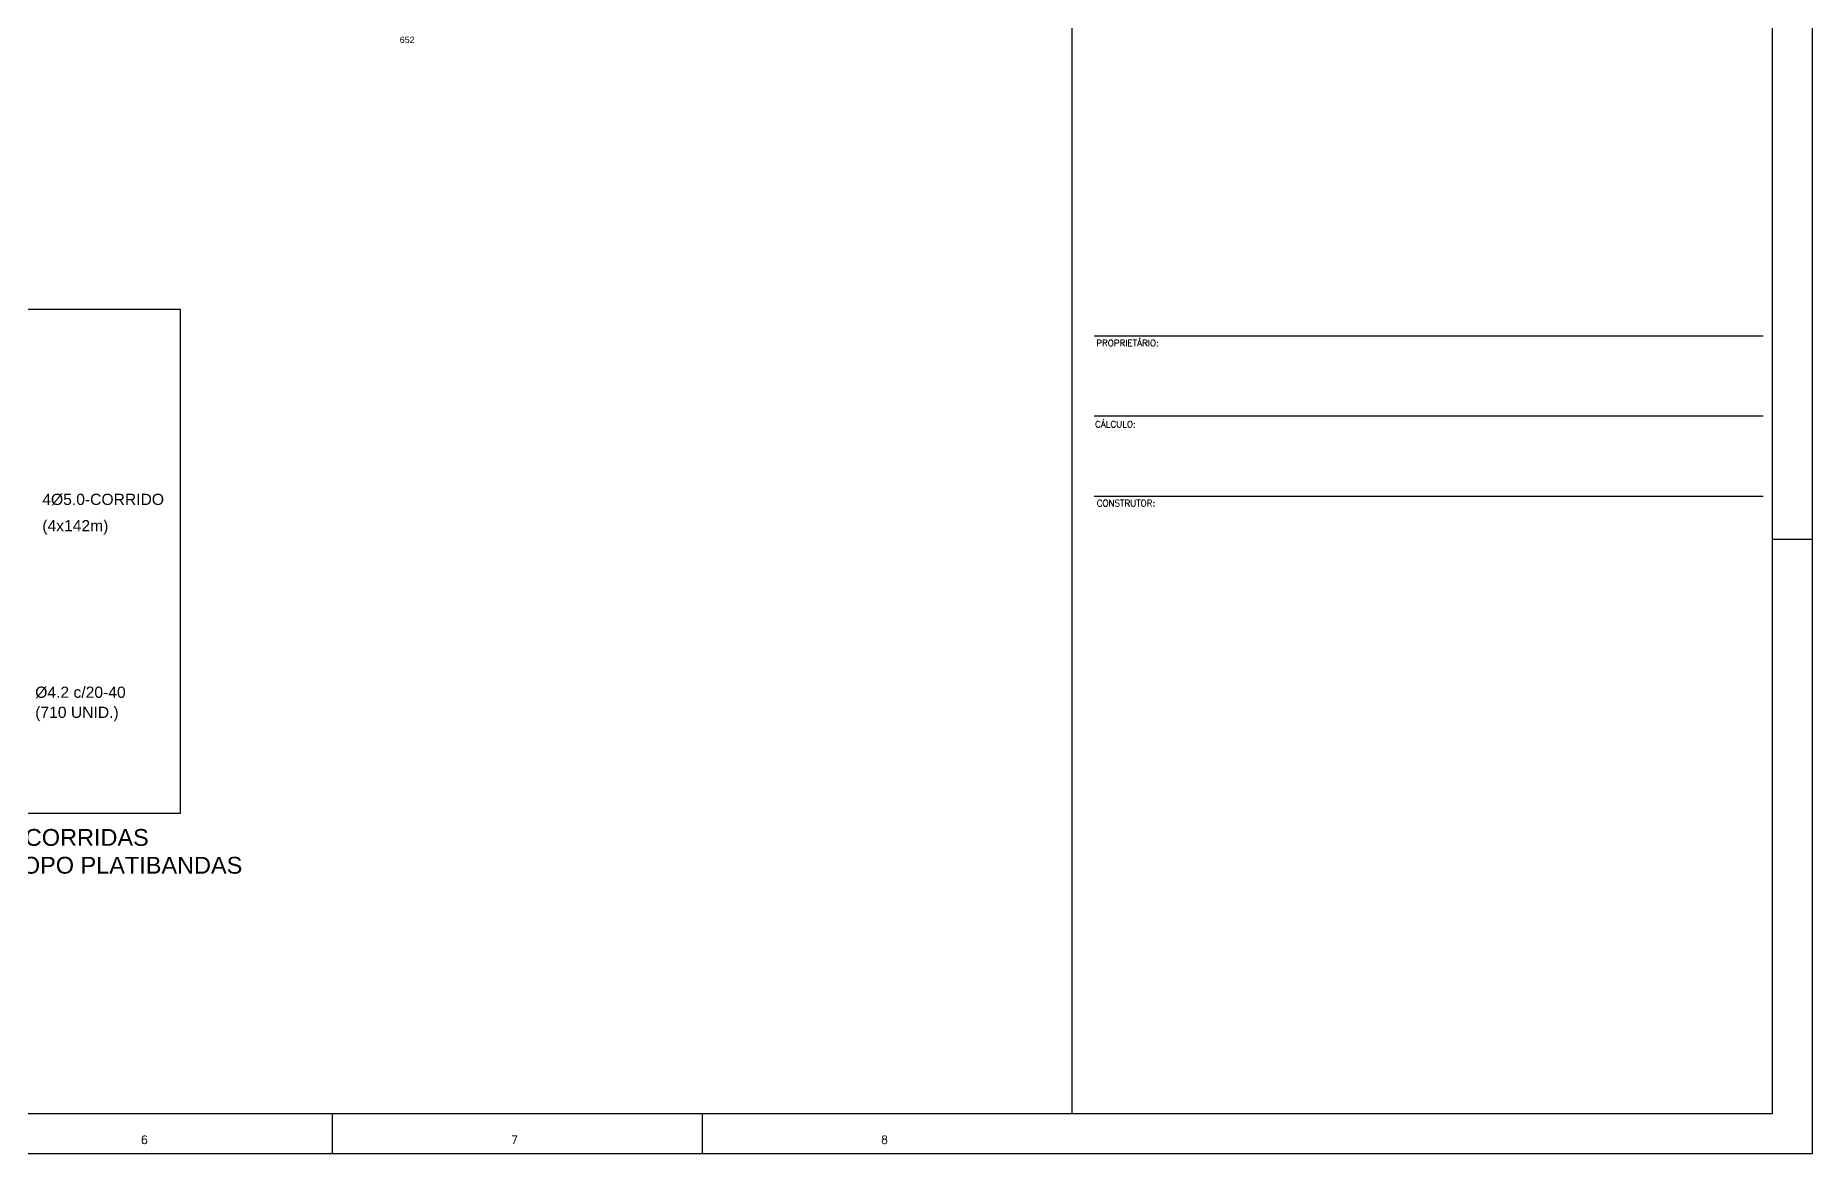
# Model space of a CAD drawing. Header units: millimetres. Extents: x 3659 to 4048, y 1324 to 1399.
# Drawn here: x 3746.09 to 3768.29, y 1324.33 to 1338.3 of the extents above; entities that cross this region are included whole.
import ezdxf
from ezdxf.enums import TextEntityAlignment as Align

# ---------------------------------------------------------------- set-up
doc = ezdxf.new("R2010")
doc.units = ezdxf.units.MM
doc.layers.add('Moldura', color=2, linetype='Continuous')
doc.layers.add('Texto 1', color=2, linetype='Continuous')
doc.styles.add('maloca 1', font='romans.shx')
doc.styles.add('ROMANS', font='arial.ttf')

msp = doc.modelspace()

# ---------------------------------------------------------------- linework, layer by layer
at = {"layer": 'Moldura', "color": 1}
for p, q in [((3759.04388, 1324.83132), (3759.04388, 1353.53132)), ((3759.315363, 1334.544294), (3767.679474, 1334.544294)), ((3759.315363, 1333.544294), (3767.679474, 1333.544294)), ((3759.315363, 1332.544294), (3767.679474, 1332.544294)), ((3767.79388, 1332.00632), (3768.29388, 1332.00632)), ((3749.79388, 1324.83132), (3749.79388, 1324.33132)), ((3754.41888, 1324.83132), (3754.41888, 1324.33132))]:
    msp.add_line(p, q, dxfattribs=at)
msp.add_lwpolyline([(3721.66888, 1324.33132), (3768.29388, 1324.33132), (3768.29388, 1354.03132), (3721.66888, 1354.03132)], close=True, dxfattribs=at)
at = {"layer": 'Moldura', "color": 6}
msp.add_lwpolyline([(3722.91888, 1324.83132), (3767.79388, 1324.83132), (3767.79388, 1353.53132), (3722.91888, 1353.53132)], close=True, dxfattribs=at)
at = {"layer": 'Texto 1'}
msp.add_lwpolyline([(3743.236203, 1334.879439), (3747.893843, 1334.879439), (3747.893843, 1328.57891), (3743.236203, 1328.57891)], close=True, dxfattribs=at)

# ---------------------------------------------------------------- texts
at = {"color": 4, "style": 'ROMANS'}
for s, p in [('ARMAÇÃO CINTAS CORRIDAS', (3743.232021, 1328.174328)), ('DO NÍVEL 5,85m - TOPO PLATIBANDAS', (3743.210551, 1327.826757))]:
    msp.add_text(s, height=0.21, dxfattribs=at).set_placement(p)
at = {"layer": 'Moldura', "style": 'maloca 1'}
for s, p in [('PROPRIETÁRIO:', (3759.734109, 1334.414876)), ('CÁLCULO:', (3759.582475, 1333.400667)), ('CONSTRUTOR:', (3759.71425, 1332.414876))]:
    msp.add_text(s, height=0.08, dxfattribs=at).set_placement(p, align=Align.CENTER)
at = {"layer": 'Moldura', "color": 1, "style": 'maloca 1'}
for s, p in [('6', (3747.403859, 1324.452524)), ('7', (3752.028859, 1324.452524)), ('8', (3756.653859, 1324.452524))]:
    msp.add_text(s, height=0.1, dxfattribs=at).set_placement(p)
at = {"layer": 'Texto 1', "style": 'ROMANS'}
for s, height, p in [('652', 0.08, (3750.63825, 1338.203373)), ('4%%C5.0-CORRIDO', 0.14, (3746.171813, 1332.432467)), ('(4x142m)', 0.14, (3746.171813, 1332.103158)), ('%%C4.2 c/20-40', 0.14, (3746.083213, 1330.023111)), ('(710 UNID.)', 0.14, (3746.083213, 1329.772298))]:
    msp.add_text(s, height=height, dxfattribs=at).set_placement(p)

doc.saveas('drawing.dxf')
